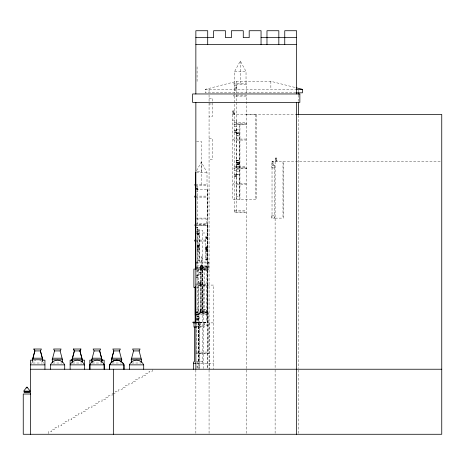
<?xml version="1.0" encoding="UTF-8"?>
<svg xmlns="http://www.w3.org/2000/svg" width="465" height="465" viewBox="0 0 465 465"><rect width="100%" height="100%" fill="white"/><g stroke="black" fill="none" stroke-linecap="round" stroke-linejoin="round"><path stroke-width="0.35" stroke-dasharray="2.33 1.74" d="M200.223 312.794L200.415 310.783L203.193 310.783L203.403 312.794M203.403 265.87L203.193 267.887L200.415 267.887L200.223 265.87M234.633 83.316L234.633 71.453L240.329 61.043L246.031 71.453L246.031 83.316M196.619 170.638L201.31 162.064L207.012 172.474L207.012 184.343M295.932 92.831L205.222 92.831L205.222 89.361L236.819 81.305L270.863 81.305L296.141 87.751M234.633 71.453L246.031 71.453M246.235 84.293L233.947 84.293L233.947 83.316L246.235 83.316L246.235 92.936M234.43 85.328L236.609 85.328L236.609 92.808M234.43 87.135L236.609 87.188M234.43 88.559L236.609 88.559M205.222 89.361L295.932 89.361M234.43 90.344L236.609 90.344M246.235 96.098L233.726 96.098L233.726 95.098L246.235 95.098L246.235 368.507M209.064 98.388L212.755 98.388L212.755 116.192L209.064 116.192M209.064 103.986L212.755 103.986M232.663 111.455L234.005 111.455M232.663 112.129L234.005 112.129M232.663 112.797L234.005 112.797M246.235 114.442L296.199 114.442M232.477 114.57L256.645 114.57L256.645 199.421L232.477 199.421L232.477 113.448L234.377 113.448L234.377 114.57M232.477 120.08L236.214 120.109L236.214 199.578M234.43 122.609L246.235 122.609M234.43 124.143L246.235 124.143M239.946 126.05L239.289 126.05L239.289 199.421M234.43 126.381L236.609 126.37L236.609 167.813M236.214 129.648L239.289 129.596M234.43 130.549L236.609 130.549M234.43 130.863L236.609 130.863M234.43 131.304L236.609 131.304M234.43 132.2L236.609 132.2M236.214 132.444L239.725 132.444L239.725 196.579L236.214 196.579M234.43 132.519L239.725 132.484M236.214 133.077L239.289 133.077M236.214 133.618L239.289 133.618M236.214 133.751L239.289 133.751M236.214 135.396L239.725 135.396M236.214 135.908L239.725 135.908M209.064 138.692L212.639 138.692L212.639 159.274L209.064 159.274M246.235 139.052L233.726 139.052L233.726 140.052L246.235 140.052M196.521 141.203L201.182 141.203L201.182 171.585L196.521 171.585M275.297 158.571L276.646 158.571M275.297 159.239L276.646 159.239M275.297 159.914L276.646 159.914M236.214 160.187L239.725 160.187M236.214 160.402L239.289 160.413M236.214 160.704L239.725 160.704M271.944 165.185L271.944 161.216L273.251 161.216L273.251 165.185M271.944 161.256L273.251 161.256M275.117 161.681L441.023 161.681M271.944 161.919L273.251 161.919M236.214 162.767L239.289 162.779M271.944 162.982L273.251 162.982M271.944 163.116L273.251 163.116M236.214 164.11L239.725 164.069M236.214 164.424L239.725 164.407M271.944 164.959L273.251 164.959M234.43 166.563L246.235 166.563M236.214 166.906L239.289 166.906M236.214 166.958L239.289 166.958M234.43 167.813L246.235 167.813M272.025 167.964L274.199 167.964M236.214 169.748L239.725 169.748M234.43 170.556L236.609 170.55L236.609 211.994M236.214 171.539L239.725 171.55M196.323 172.474L207.012 172.474M236.214 174.404L239.289 174.404M236.214 174.416L239.289 174.416M234.43 174.73L236.609 174.73M234.43 175.038L236.609 175.038M234.43 175.479L236.609 175.479M234.43 176.375L236.609 176.38M234.43 176.694L236.609 176.694M246.235 183.233L233.726 183.233L233.726 184.233L246.235 184.233M195.41 184.343L207.216 184.343L207.216 313.084L196.8 313.084M195.41 185.314L207.216 185.314M196.503 186.355L197.59 186.355L197.59 224.88M195.596 188.755L196.939 188.755L196.939 185.733M196.137 189.406L207.727 189.406L207.727 368.513M196.503 189.581L197.59 189.581M196.503 191.365L197.59 191.365M195.41 196.12L207.216 196.12M195.41 197.119L207.216 197.119M234.43 210.744L246.235 210.744M234.43 211.994L246.235 211.994M246.235 212.278L234.43 212.278L234.43 184.233M195.41 218.097L207.727 218.097M275.117 218.12L283.365 218.12L283.365 161.681M196.811 218.998L206.594 218.998L206.594 224.258L196.811 224.258M195.41 223.63L207.216 223.63M194.951 224.88L207.727 224.88M196.8 225.17L207.216 225.17M194.951 225.426L207.774 225.426L207.774 262.057M197.59 227.391L196.503 227.391L197.59 227.402L197.613 322.164M196.532 227.559L197.654 227.559M197.363 229.448L199.264 229.454L199.264 262.097M197.654 230.239L202.577 230.239L202.577 312.794M199.264 230.378L198.933 230.378L198.933 262.057M196.503 231.576L197.59 231.576M196.503 231.884L198.933 231.913M196.503 232.326L197.59 232.326M202.577 232.988L207.245 232.988M197.363 233.145L199.154 233.163L199.154 260.83L197.363 260.83M196.503 233.227L197.59 233.221M197.363 233.418L198.933 233.418M196.503 233.54L197.59 233.54M197.363 233.651L198.933 233.651M197.363 233.709L198.933 233.709M197.363 234.418L199.154 234.418M197.363 234.639L199.154 234.639M207.157 236.476L205.757 236.476L205.757 260.016L207.157 260.016M205.757 237.452L207.157 237.452M205.757 237.836L207.157 237.836M205.757 237.882L207.157 237.882M205.757 238.435L207.157 238.435M205.757 238.603L207.157 238.603M195.41 240.08L207.216 240.08M195.41 241.079L207.216 241.079M197.363 245.119L199.154 245.119M197.363 245.218L198.933 245.212M197.363 245.346L199.154 245.346M197.363 246.026L198.933 246.026M197.363 246.235L198.933 246.241M197.363 246.456L199.154 246.45M197.363 246.81L199.154 246.793M205.757 246.869L207.157 246.869M197.363 246.944L199.154 246.95M205.757 246.967L207.157 246.967M197.363 247.031L199.154 247.037M205.757 247.502L207.157 247.508M205.757 247.659L207.157 247.665M205.757 247.828L207.157 247.828M205.757 248.101L207.157 248.101M205.757 248.217L207.157 248.217M205.757 248.281L207.157 248.281M205.757 249.071L207.157 249.054M197.363 249.246L199.154 249.246M205.757 249.246L207.157 249.246M205.757 249.792L207.157 249.792M197.363 250.025L199.154 250.019M205.757 250.013L207.157 250.013M205.757 250.623L207.157 250.618M205.757 250.664L207.157 250.664M197.363 251.257L198.933 251.257M205.757 251.588L207.157 251.588M205.757 251.798L207.157 251.798M205.757 253.117L207.157 253.117M205.757 254.535L207.157 254.535M205.757 255.953L207.157 255.953M202.583 256.721L201.461 256.721L201.461 312.794M205.757 257.279L207.157 257.279M201.461 257.366L202.583 257.366M201.461 258.284L202.583 258.284M205.757 258.412L207.157 258.412M205.757 259.057L207.157 259.057M205.757 259.284L207.157 259.284M205.757 259.83L207.157 259.83M201.461 260.923L202.583 260.923M201.461 261.022L202.583 261.022M195.463 262.057L208.872 262.057L208.872 269.38L194.951 269.38M196.561 262.952L207.739 262.952M201.461 265.48L202.583 265.48M201.461 265.858L202.583 265.858M196.532 265.87L207.535 266.096L199.311 265.875M207.117 266.381L199.735 266.381L199.735 265.875M195.41 267.59L207.245 267.59M197.654 267.683L207.245 267.677M196.561 268.212L207.739 268.212M200.752 268.334L204.647 268.334L204.647 312.794M194.951 268.84L207.681 268.84M196.8 269.125L207.216 269.125M196.585 270.543L207.466 270.543M196.503 271.351L197.59 271.362M198.729 272.356L202.316 272.356M198.729 272.903L202.316 272.903M198.729 274.147L202.316 274.147M196.579 275.065L198.735 275.065M196.503 275.53L197.59 275.53M196.503 275.844L197.59 275.844M196.503 276.286L197.59 276.286M196.503 277.187L197.59 277.181M196.503 277.5L197.59 277.5M196.381 277.599L197.613 277.599M197.613 281.308L198.846 281.308L198.846 322.164M198.729 282.145L202.316 282.145M198.729 283.388L202.316 283.388M198.729 283.935L202.316 283.935M195.41 284.034L207.216 284.034M195.41 285.033L207.216 285.033M198.846 285.08L213.673 285.08L213.673 369.233M198.729 285.737L202.316 285.737M196.579 287.457L198.735 287.457M196.631 309.26L198.735 309.26M195.41 311.544L207.216 311.544M207.117 312.294L199.735 312.294L199.735 312.794M195.41 312.794L208.361 312.794L208.361 353.621L196.561 353.621M196.306 313.032L197.613 313.032M208.361 313.77L196.561 313.77L196.561 324.576L208.361 324.576M196.306 314.102L197.613 314.102M196.561 314.16L208.878 314.16M196.306 314.23L197.613 314.23M196.561 314.805L198.741 314.805M197.032 316.299L199.037 316.299L198.828 318.572L196.422 318.572M196.561 318.037L198.741 318.037M196.422 319.077L198.561 319.077M196.561 319.821L198.741 319.821M195.416 322.175L207.466 322.164L207.466 269.38M196.125 322.489L205.611 322.489L205.611 322.175M194.701 322.884L213.673 322.884M208.361 325.576L196.561 325.576L196.561 354.098M196.428 326.186L202.496 326.186L202.496 363.258M194.701 327.04L204.455 327.04L204.455 322.175M196.561 352.086L208.361 352.086M195.858 353.336L209.064 353.336M196.451 361.834L203.356 361.834M32.905 363.014L42.356 363.014M52.673 363.014L62.019 363.014M72.435 363.014L81.886 363.014M92.198 363.014L101.591 363.014M111.902 363.014L121.249 363.014M131.665 363.014L141.017 363.014M196.428 363.258L213.673 363.258M196.457 366.961L198.828 366.961L199.037 369.233M112.786 393.413L115.477 393.413L115.477 391.402L118.831 391.402L118.831 389.385L122.19 389.385L122.19 387.368L125.55 387.368L125.55 385.351L128.91 385.351L128.91 383.34L132.269 383.34L132.269 381.323L135.623 381.323L135.623 379.306L138.983 379.306L138.983 377.295L142.342 377.295L142.342 375.278L145.702 375.278L145.702 373.261L149.062 373.261L149.062 371.25L152.415 371.25L152.415 369.233M298.623 90.059L298.623 92.831M298.623 95.005L298.623 101.539M298.623 115.303L298.623 368.507M298.623 369.954L298.623 433.554M282.993 161.681L282.993 218.12M277.018 161.681L277.018 160.565L275.117 160.565L275.117 369.233M275.117 369.954L275.117 434.275M274.199 167.458L274.199 218.12M272.025 167.458L272.025 218.12M270.863 81.305L270.863 89.361M255.547 114.57L255.547 199.421M246.235 369.954L246.235 434.275M240.329 61.043L240.329 83.316M239.946 123.893L239.946 199.508M236.819 81.305L236.819 89.361M236.609 94.511L236.609 123.859M234.43 84.293L234.43 93.262M234.43 94.482L234.43 95.098M234.43 96.098L234.43 139.052M234.43 140.052L234.43 183.233M209.616 322.884L209.616 369.233M209.064 89.361L209.064 92.831M209.064 95.011L209.064 369.233M209.064 369.954L209.064 434.275M208.826 262.057L208.826 269.38M207.535 312.794L199.311 312.794M207.349 312.794L207.349 368.513M207.169 189.406L207.169 218.097M207.169 224.88L207.169 312.794M207.018 285.08L207.018 322.164M206.902 269.38L206.902 322.164M206.448 265.875L206.448 269.345L200.403 269.345L200.403 265.875M206.448 312.794L206.448 309.324L200.403 309.324L200.403 312.794M205.164 322.175L205.164 322.884M203.356 285.08L203.356 368.571M202.926 267.887L202.926 312.794M202.467 265.87L202.467 312.794M202.316 270.543L202.316 322.164M201.554 322.175L201.554 322.489M201.31 162.064L201.31 184.343M201.107 322.175L201.107 322.884M201.008 265.87L201.008 312.794M200.897 268.334L200.897 312.794M200.752 267.887L200.752 312.794M200.398 322.175L200.398 327.04M199.479 312.794L199.479 368.513M199.299 322.884L199.299 368.571M198.729 269.38L198.741 353.336M198.561 318.572L198.561 368.518M198.52 326.186L198.52 363.258M198.439 326.186L198.439 363.258M198.049 322.175L198.049 327.04M197.66 361.834L197.66 369.233M197.317 188.284L197.317 189.406M197.363 227.804L197.363 262.126M197.34 322.175L197.34 322.884M197.09 66.85L197.09 82.747M196.893 322.175L196.893 322.489M196.561 262.057L196.561 269.38M195.858 369.954L195.858 433.554M112.117 393.413L112.117 395.43L108.758 395.43L108.758 397.447L105.398 397.447L105.398 399.458L102.038 399.458L102.038 401.475L98.685 401.475L98.685 403.492L95.325 403.492L95.325 405.503L91.965 405.503L91.965 407.52L88.606 407.52L88.606 409.537L85.252 409.537L85.252 411.548L81.892 411.548L81.892 413.565L78.533 413.565L78.533 415.582L75.173 415.582L75.173 417.593L71.813 417.593L71.813 419.61L68.46 419.61L68.46 421.627L65.1 421.627L65.1 423.638L61.74 423.638L61.74 425.655L58.381 425.655L58.381 427.672L55.021 427.672L55.021 429.683L51.667 429.683L51.667 431.7L48.308 431.7L48.308 434.275M31.341 363.549A7.812 7.812 0 0 1 35.782 360.422M39.763 360.422A7.812 7.812 0 0 1 44.204 363.549M271.688 215.847L271.496 218.12L274.675 218.12L274.466 215.847L271.688 215.847M274.675 165.185L274.466 167.458L271.688 167.458L271.496 165.185L274.675 165.185M234.005 110.897L232.663 110.897L232.663 113.919L234.005 113.919L234.005 110.897M246.694 123.859L233.965 123.859L233.965 124.399L246.694 124.399L246.694 123.859M276.646 158.007L275.297 158.007L275.297 161.03L276.646 161.03L276.646 158.007M239.289 162.291L236.214 162.291L239.289 162.302M239.725 163.267L236.214 163.267L239.725 163.279M239.725 164.616L236.214 164.616L239.725 164.627M246.694 168.034L233.965 168.034L233.965 168.58L246.694 168.58L246.694 168.034M197.59 188.162L196.503 188.162L197.59 188.215M198.933 248.019L197.363 248.019L198.933 248.043M197.613 312.335L196.306 312.335L197.613 312.375M198.741 316.613L197.102 316.613L198.741 316.665"/><path stroke-width="0.7" d="M42.542 361.718L42.827 359.771L40.461 350.924L34.904 350.924L33.933 349.023M62.112 362.369L62.484 359.771L60.119 350.924L61.089 349.023L53.597 349.023L54.568 350.924L52.202 359.771L52.574 362.369M81.968 361.718L82.253 359.771L79.887 350.924L80.858 349.023M82.073 361.718L82.352 359.771L79.986 350.924L80.962 349.023L73.36 349.023L74.33 350.924L71.965 359.771L72.342 362.369M101.643 362.369L102.015 359.771M101.777 361.718L102.056 359.771L99.65 350.924L100.661 349.023L93.128 349.023L94.139 350.924L91.733 359.771L92.105 362.369M121.435 361.718L121.72 359.771M121.499 361.718L121.778 359.771L121.202 358.201M141.11 362.369L141.482 359.771L139.116 350.924L140.087 349.023L132.595 349.023L133.565 350.924L131.2 359.771L131.572 362.369M32.823 361.718L32.544 359.771L34.904 350.924M111.867 362.369L111.437 359.771L113.797 350.924L119.412 350.924M32.44 359.771L34.805 350.924L33.835 349.023L41.432 349.023L40.356 350.924L42.722 359.771M111.495 359.771L113.861 350.924L112.826 349.023L120.383 349.023L119.354 350.924L121.266 358.201L111.949 358.201M195.858 37.653L213.638 37.653L213.638 30.725L225.49 30.725L225.49 37.653L231.419 37.653L231.419 30.725L243.271 30.725L243.271 37.653L249.194 37.653L249.194 30.725L261.051 30.725L261.051 44.582M261.051 37.653L296.612 37.653M195.858 44.582L296.612 44.582M296.658 89.361L302.459 89.361L302.459 92.831L296.455 92.831M296.199 114.442L441.75 114.442L441.75 434.275L23.25 434.275L23.25 394.018L30.609 394.018M195.41 184.343L194.934 184.343L194.934 185.314L195.41 185.314L195.41 269.125M195.41 196.12L194.707 196.12L194.707 197.119L195.41 197.119M195.41 240.08L194.707 240.08L194.707 241.079L195.41 241.079M195.858 287.457L193.882 287.457L193.882 269.055M195.858 315.264L195.224 315.264L195.224 287.457M196.189 322.175L192.835 322.175L192.835 322.489L196.189 322.489M196.125 322.884L193.277 322.884L193.277 322.175M196.125 327.04L193.992 327.04L193.992 322.175M54.568 350.924L60.119 350.924M74.33 350.924L79.887 350.924M94.099 350.924L99.69 350.924L101.544 358.201L92.244 358.201M133.565 350.924L139.116 350.924M33.056 358.201L42.309 358.201M52.719 358.201L61.973 358.201M72.482 358.201L81.735 358.201M131.711 358.201L140.965 358.201M32.544 359.771L42.827 359.771M52.202 359.771L62.484 359.771M71.965 359.771L82.253 359.771M102.056 359.771L91.733 359.771L92.053 361.718M111.437 359.771L121.778 359.771M131.2 359.771L141.482 359.771M32.759 360.166L30.609 360.166L30.609 434.275M42.786 360.166L44.936 360.166L44.936 369.233M72.284 360.166L70.134 360.166L70.134 369.233M82.317 360.166L84.467 360.166L84.467 369.233M91.989 360.166L89.838 360.166L89.838 369.233M101.3 360.166L104.166 360.166L104.166 369.233M193.603 363.258L195.742 363.258M30.609 364.868L44.936 364.868M50.371 369.233L50.371 364.868L64.699 364.868L64.699 369.233M89.838 364.868L104.23 364.868L104.23 369.233M123.992 364.868A7.812 7.812 0 0 0 109.664 364.868L109.664 369.233L109.606 364.868L123.992 364.868L123.992 369.233M129.369 369.233L129.369 364.868L143.697 364.868L143.697 369.233M30.609 369.233L441.75 369.233M26.575 387.147L27.284 387.147M26.214 387.496L27.644 387.496M24.058 391.797L29.801 391.797M24.058 392.425L29.801 392.425M296.141 87.751L302.459 89.361M73.464 349.023L74.435 350.924L72.069 359.771L72.348 361.718M298.623 92.831L298.623 94.285M298.623 102.254L298.623 114.599M296.612 93.959L296.612 30.725L284.754 30.725L284.754 44.582M296.612 102.405L296.612 434.275M278.831 44.582L278.831 30.725L266.974 30.725L266.974 44.582M207.71 44.582L207.71 30.725L195.858 30.725L195.858 93.959M195.858 102.405L195.858 369.233M195.614 172.474L195.614 184.343M195.463 225.426L195.463 262.057M195.41 286.853L195.41 313.084M195.149 286.847L195.149 322.274M194.951 224.88L194.951 225.426M194.951 268.84L194.951 269.38M194.463 326.895L194.463 361.834M193.603 361.834L193.603 369.233M123.934 369.233L123.934 364.868A7.812 7.812 0 0 0 109.606 364.868M113.338 369.233L113.338 434.275M89.902 369.233L89.902 364.868A7.812 7.812 0 0 1 104.23 364.868M50.371 364.868A7.812 7.812 0 0 1 64.699 364.868M129.369 364.868A7.812 7.812 0 0 1 143.697 364.868M26.214 387.839L23.686 391.106L30.173 391.106L27.644 387.839L26.214 387.839M299.855 93.959L192.609 93.959L192.609 102.405L299.855 102.405L299.855 93.959M84.467 364.868L70.134 364.868A7.812 7.812 0 0 1 84.467 364.868"/></g></svg>
